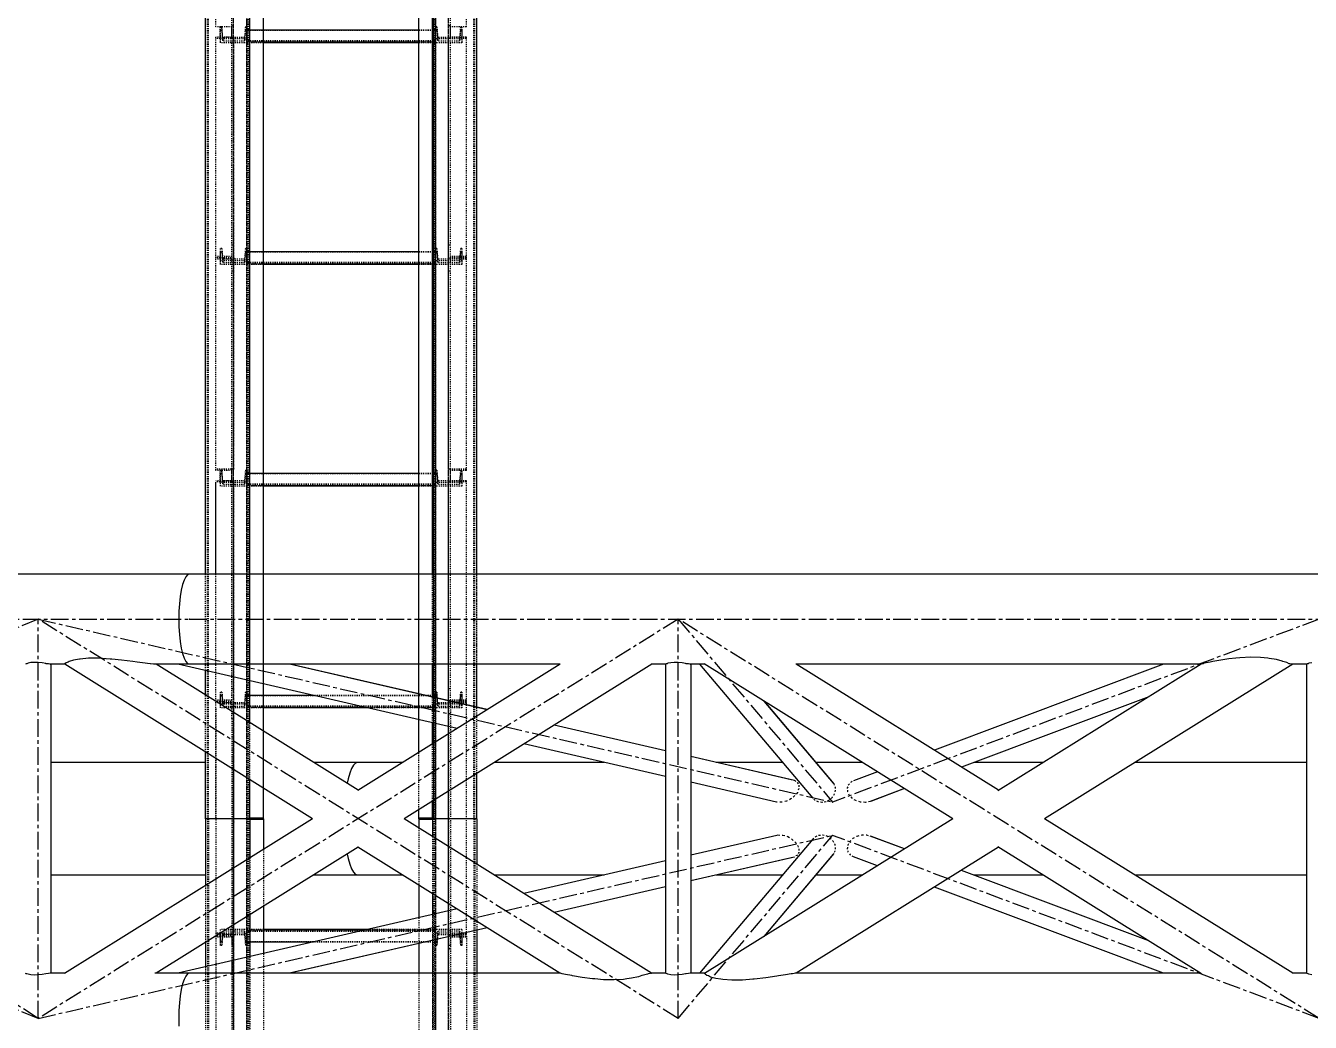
# Model space of a CAD drawing. Header units: millimetres. Extents: x 5143 to 30813, y 232 to 21408.
# Drawn here: x 8935 to 9514, y 10728 to 11178 of the extents above; entities that cross this region are included whole.
import ezdxf

# ---------------------------------------------------------------- set-up
doc = ezdxf.new("R2010")
doc.units = ezdxf.units.MM
doc.header["$LTSCALE"] = 0.25
for name, pattern in [('CENTER', [50.8, 31.75, -6.35, 6.35, -6.35]), ('XKITLINE00', [0]), ('XKITLINE02', [4, 2, -2]), ('XKITLINE03', [6, 3, -1, 1, -1])]:
    doc.linetypes.add(name, pattern=pattern)

msp = doc.modelspace()

# ---------------------------------------------------------------- linework, layer by layer
at = {"color": 3, "linetype": 'XKITLINE02'}
for p, q in [((9016.78, 10820.27), (9016.78, 12463.6)), ((9017.31, 10820.27), (9017.31, 12463.8)), ((9034.55, 10820.27), (9034.54, 12463.8)), ((9035.08, 10820.27), (9035.08, 12463.6)), ((9035.93, 10837.88), (9035.93, 12463.6)), ((9119.16, 10820.27), (9119.16, 12463.6)), ((9119.69, 10820.27), (9119.69, 12463.8)), ((9136.93, 10820.27), (9136.92, 12463.8)), ((9137.46, 10820.27), (9137.46, 12463.6)), ((9034.61, 10820.27), (9034.61, 12460.57)), ((9035.46, 10820.3), (9035.46, 12460.55)), ((9042.11, 10820.56), (9042.11, 12460.56)), ((9112.11, 10824.41), (9112.11, 12460.56)), ((9118.76, 10820.3), (9118.76, 12460.55)), ((9119.61, 10820.27), (9119.61, 12460.57)), ((9138.31, 10840.75), (9138.31, 12421.84)), ((9015.93, 10887.1), (9015.93, 12350.28)), ((9118.76, 12350.28), (9118.76, 10820.3)), ((9119.61, 12350.28), (9119.61, 10820.27)), ((9020.63, 11177.33), (9020.63, 11273.12)), ((9027.83, 11172.02), (9027.83, 11272.53)), ((9028.63, 11172.02), (9028.63, 11273.12)), ((9125.61, 11172.02), (9125.61, 11273.12)), ((9126.41, 11172.02), (9126.41, 11272.53)), ((9133.61, 11177.33), (9133.61, 11273.12)), ((9027.83, 11177.33), (9020.63, 11177.33)), ((9023.31, 11177.37), (9022.63, 11177.37)), ((9022.63, 11171.87), (9022.63, 11177.37)), ((9022.63, 11177.37), (9022.63, 11175.7)), ((9023.69, 11172.57), (9023.31, 11177.37)), ((9023.31, 11177.37), (9023.31, 11175.7)), ((9028.63, 11177.83), (9027.83, 11177.83)), ((9027.83, 11073.71), (9027.83, 11177.83)), ((9028.63, 11073.14), (9028.63, 11177.83)), ((9033.95, 11177.37), (9033.57, 11172.57)), ((9034.63, 11177.37), (9033.95, 11177.37)), ((9033.95, 11177.37), (9033.95, 11175.7)), ((9034.63, 11177.37), (9034.63, 11171.87)), ((9034.63, 11177.37), (9034.63, 11175.7)), ((9119.61, 11177.37), (9119.61, 11175.7)), ((9119.61, 11177.37), (9119.61, 11171.87)), ((9120.29, 11177.37), (9119.61, 11177.37)), ((9120.29, 11177.37), (9120.29, 11175.7)), ((9120.29, 11177.37), (9120.67, 11172.57)), ((9125.61, 11073.14), (9125.61, 11177.83)), ((9126.41, 11177.83), (9125.61, 11177.83)), ((9126.41, 11073.71), (9126.41, 11177.83)), ((9133.61, 11177.33), (9126.41, 11177.33)), ((9130.93, 11177.37), (9130.55, 11172.57)), ((9130.93, 11177.37), (9130.93, 11175.7)), ((9131.61, 11177.37), (9130.93, 11177.37)), ((9131.61, 11175.7), (9131.61, 11177.37)), ((9131.61, 11177.33), (9131.61, 11171.87)), ((9027.83, 11172.68), (9020.63, 11172.68)), ((9020.63, 11073.14), (9020.63, 11172.68)), ((9028.63, 11172.11), (9020.63, 11172.11)), ((9023.31, 11175.7), (9022.63, 11175.7)), ((9022.63, 11175.7), (9022.63, 11170.2)), ((9034.63, 11171.87), (9022.63, 11171.87)), ((9022.63, 11171.87), (9022.63, 11170.2)), ((9023.31, 11175.7), (9023.69, 11170.9)), ((9033.57, 11172.57), (9023.69, 11172.57)), ((9023.69, 11172.57), (9023.69, 11170.9)), ((9033.57, 11170.9), (9023.69, 11170.9)), ((9028.63, 11172.02), (9027.83, 11172.02)), ((9033.95, 11175.7), (9033.57, 11170.9)), ((9033.57, 11172.57), (9033.57, 11170.9)), ((9034.63, 11175.7), (9033.95, 11175.7)), ((9034.63, 11170.2), (9034.63, 11175.88)), ((9042.11, 11175.88), (9034.63, 11175.88)), ((9119.61, 11175.87), (9034.63, 11175.87)), ((9119.61, 11175.71), (9034.63, 11175.71)), ((9034.63, 11175.7), (9034.63, 11170.2)), ((9119.61, 11175.7), (9034.63, 11175.7)), ((9034.63, 11171.87), (9034.63, 11170.2)), ((9119.61, 11171.06), (9034.63, 11171.06)), ((9119.61, 11170.92), (9034.63, 11170.92)), ((9042.11, 11170.38), (9034.63, 11170.38)), ((9119.61, 11175.88), (9112.11, 11175.88)), ((9119.61, 11170.38), (9112.11, 11170.38)), ((9119.61, 11170.2), (9119.61, 11175.88)), ((9119.61, 11175.7), (9119.61, 11170.2)), ((9120.29, 11175.7), (9119.61, 11175.7)), ((9119.61, 11171.87), (9119.61, 11170.2)), ((9131.61, 11171.87), (9119.61, 11171.87)), ((9120.29, 11175.7), (9120.67, 11170.9)), ((9120.67, 11172.57), (9120.67, 11170.9)), ((9130.55, 11172.57), (9120.67, 11172.57)), ((9130.55, 11170.9), (9120.67, 11170.9)), ((9133.61, 11172.11), (9125.61, 11172.11)), ((9126.41, 11172.02), (9125.61, 11172.02)), ((9133.61, 11172.68), (9126.41, 11172.68)), ((9130.93, 11175.7), (9130.55, 11170.9)), ((9130.55, 11172.57), (9130.55, 11170.9)), ((9131.61, 11175.7), (9130.93, 11175.7)), ((9131.61, 11175.7), (9131.61, 11170.2)), ((9131.61, 11171.87), (9131.61, 11170.2)), ((9133.61, 11073.14), (9133.61, 11172.68)), ((9034.63, 11170.2), (9022.63, 11170.2)), ((9042.11, 11170.2), (9034.63, 11170.2)), ((9119.61, 11170.2), (9112.11, 11170.2)), ((9131.61, 11170.2), (9119.61, 11170.2)), ((9028.63, 11078.86), (9027.83, 11078.86)), ((9126.41, 11078.86), (9125.61, 11078.86)), ((9027.83, 11073.71), (9020.63, 11073.71)), ((9020.63, 10977.35), (9020.63, 11073.14)), ((9028.63, 11073.14), (9020.63, 11073.14)), ((9028.63, 11073.14), (9020.63, 11073.14)), ((9027.83, 11072.55), (9020.63, 11072.55)), ((9023.31, 11077.38), (9022.63, 11077.38)), ((9022.63, 11077.38), (9022.63, 11071.88)), ((9022.63, 11077.38), (9022.63, 11075.71)), ((9023.31, 11075.71), (9022.63, 11075.71)), ((9022.63, 11075.71), (9022.63, 11070.21)), ((9034.63, 11071.88), (9022.63, 11071.88)), ((9022.63, 11071.88), (9022.63, 11070.21)), ((9023.31, 11077.38), (9023.69, 11072.58)), ((9023.31, 11077.38), (9023.31, 11075.71)), ((9023.31, 11075.71), (9023.69, 11070.91)), ((9033.57, 11072.58), (9023.69, 11072.58)), ((9023.69, 11072.58), (9023.69, 11070.91)), ((9027.83, 10972.04), (9027.83, 11072.55)), ((9028.63, 10972.04), (9028.63, 11073.14)), ((9033.95, 11077.38), (9033.57, 11072.58)), ((9033.95, 11075.71), (9033.57, 11070.91)), ((9033.57, 11072.58), (9033.57, 11070.91)), ((9034.63, 11077.38), (9033.95, 11077.38)), ((9033.95, 11077.38), (9033.95, 11075.71)), ((9034.63, 11075.71), (9033.95, 11075.71)), ((9034.63, 11077.38), (9034.63, 11071.88)), ((9034.63, 11077.38), (9034.63, 11075.71)), ((9034.63, 11070.21), (9034.63, 11075.89)), ((9042.11, 11075.89), (9034.63, 11075.89)), ((9119.61, 11075.88), (9034.63, 11075.88)), ((9119.61, 11075.72), (9034.63, 11075.72)), ((9034.63, 11075.71), (9034.63, 11070.21)), ((9119.61, 11075.71), (9034.63, 11075.71)), ((9034.63, 11071.88), (9034.63, 11070.21)), ((9119.61, 11075.89), (9112.11, 11075.89)), ((9119.61, 11077.38), (9119.61, 11075.71)), ((9119.61, 11077.38), (9119.61, 11071.88)), ((9120.29, 11077.38), (9119.61, 11077.38)), ((9119.61, 11070.21), (9119.61, 11075.89)), ((9119.61, 11075.71), (9119.61, 11070.21)), ((9120.29, 11075.71), (9119.61, 11075.71)), ((9119.61, 11071.88), (9119.61, 11070.21)), ((9131.61, 11071.88), (9119.61, 11071.88)), ((9120.29, 11077.38), (9120.29, 11075.71)), ((9120.29, 11077.38), (9120.67, 11072.58)), ((9120.29, 11075.71), (9120.67, 11070.91)), ((9120.67, 11072.58), (9120.67, 11070.91)), ((9130.55, 11072.58), (9120.67, 11072.58)), ((9125.61, 10972.04), (9125.61, 11073.14)), ((9133.61, 11073.14), (9125.61, 11073.14)), ((9133.61, 11073.14), (9125.61, 11073.14)), ((9133.61, 11073.71), (9126.41, 11073.71)), ((9126.41, 10972.04), (9126.41, 11072.55)), ((9133.61, 11072.55), (9126.41, 11072.55)), ((9130.93, 11077.38), (9130.55, 11072.58)), ((9130.93, 11075.71), (9130.55, 11070.91)), ((9130.55, 11072.58), (9130.55, 11070.91)), ((9130.93, 11077.38), (9130.93, 11075.71)), ((9131.61, 11077.38), (9130.93, 11077.38)), ((9131.61, 11075.71), (9130.93, 11075.71)), ((9131.61, 11077.38), (9131.61, 11075.71)), ((9131.61, 11077.38), (9131.61, 11071.88)), ((9131.61, 11075.71), (9131.61, 11070.21)), ((9131.61, 11071.88), (9131.61, 11070.21)), ((9133.61, 10977.35), (9133.61, 11073.14)), ((9034.63, 11070.21), (9022.63, 11070.21)), ((9033.57, 11070.91), (9023.69, 11070.91)), ((9028.63, 11067.24), (9027.83, 11067.24)), ((9119.61, 11071.08), (9034.63, 11071.08)), ((9119.61, 11070.93), (9034.63, 11070.93)), ((9042.11, 11070.39), (9034.63, 11070.39)), ((9042.11, 11070.21), (9034.63, 11070.21)), ((9119.61, 11070.39), (9112.11, 11070.39)), ((9119.61, 11070.21), (9112.11, 11070.21)), ((9131.61, 11070.21), (9119.61, 11070.21)), ((9130.55, 11070.91), (9120.67, 11070.91)), ((9126.41, 11067.24), (9125.61, 11067.24)), ((9028.63, 10977.95), (9020.63, 10977.95)), ((9027.83, 10977.35), (9020.63, 10977.35)), ((9023.31, 10977.39), (9022.63, 10977.39)), ((9022.63, 10971.89), (9022.63, 10977.39)), ((9022.63, 10977.39), (9022.63, 10975.72)), ((9023.31, 10975.72), (9022.63, 10975.72)), ((9022.63, 10975.72), (9022.63, 10970.22)), ((9023.69, 10972.59), (9023.31, 10977.39)), ((9023.31, 10977.39), (9023.31, 10975.72)), ((9023.31, 10975.72), (9023.69, 10970.92)), ((9028.63, 10977.85), (9027.83, 10977.85)), ((9027.83, 10873.74), (9027.83, 10977.85)), ((9028.63, 10873.16), (9028.63, 10977.85)), ((9033.95, 10977.39), (9033.57, 10972.59)), ((9033.95, 10975.72), (9033.57, 10970.92)), ((9034.63, 10977.39), (9033.95, 10977.39)), ((9033.95, 10977.39), (9033.95, 10975.72)), ((9034.63, 10975.72), (9033.95, 10975.72)), ((9034.63, 10977.39), (9034.63, 10971.89)), ((9034.63, 10977.39), (9034.63, 10975.72)), ((9034.63, 10970.22), (9034.63, 10975.9)), ((9042.11, 10975.9), (9034.63, 10975.9)), ((9119.61, 10975.89), (9034.63, 10975.89)), ((9119.61, 10975.73), (9034.63, 10975.73)), ((9034.63, 10975.72), (9034.63, 10970.22)), ((9119.61, 10975.72), (9034.63, 10975.72)), ((9119.61, 10975.9), (9112.11, 10975.9)), ((9119.61, 10977.39), (9119.61, 10975.72)), ((9119.61, 10977.39), (9119.61, 10971.89)), ((9120.29, 10977.39), (9119.61, 10977.39)), ((9119.61, 10970.22), (9119.61, 10975.9)), ((9119.61, 10975.72), (9119.61, 10970.22)), ((9120.29, 10975.72), (9119.61, 10975.72)), ((9120.29, 10977.39), (9120.29, 10975.72)), ((9120.29, 10977.39), (9120.67, 10972.59)), ((9120.29, 10975.72), (9120.67, 10970.92)), ((9133.61, 10977.95), (9125.61, 10977.95)), ((9125.61, 10873.16), (9125.61, 10977.85)), ((9126.41, 10977.85), (9125.61, 10977.85)), ((9126.41, 10873.74), (9126.41, 10977.85)), ((9133.61, 10977.35), (9126.41, 10977.35)), ((9130.93, 10977.39), (9130.55, 10972.59)), ((9130.93, 10975.72), (9130.55, 10970.92)), ((9130.93, 10977.39), (9130.93, 10975.72)), ((9131.61, 10977.39), (9130.93, 10977.39)), ((9131.61, 10975.72), (9130.93, 10975.72)), ((9131.61, 10975.72), (9131.61, 10977.39)), ((9131.61, 10977.35), (9131.61, 10971.89)), ((9131.61, 10975.72), (9131.61, 10970.22)), ((9027.83, 10972.7), (9020.63, 10972.7)), ((9020.63, 10930.57), (9020.63, 10972.7)), ((9028.63, 10972.13), (9020.63, 10972.13)), ((9020.63, 10873.16), (9020.63, 10972.13)), ((9034.63, 10971.89), (9022.63, 10971.89)), ((9022.63, 10971.89), (9022.63, 10970.22)), ((9034.63, 10970.22), (9022.63, 10970.22)), ((9033.57, 10972.59), (9023.69, 10972.59)), ((9023.69, 10972.59), (9023.69, 10970.92)), ((9033.57, 10970.92), (9023.69, 10970.92)), ((9028.63, 10972.04), (9027.83, 10972.04)), ((9033.57, 10972.59), (9033.57, 10970.92)), ((9034.63, 10971.89), (9034.63, 10970.22)), ((9119.61, 10971.09), (9034.63, 10971.09)), ((9119.61, 10970.94), (9034.63, 10970.94)), ((9042.11, 10970.4), (9034.63, 10970.4)), ((9042.11, 10970.22), (9034.63, 10970.22)), ((9119.61, 10970.4), (9112.11, 10970.4)), ((9119.61, 10970.22), (9112.11, 10970.22)), ((9119.61, 10971.89), (9119.61, 10970.22)), ((9131.61, 10971.89), (9119.61, 10971.89)), ((9131.61, 10970.22), (9119.61, 10970.22)), ((9120.67, 10972.59), (9120.67, 10970.92)), ((9130.55, 10972.59), (9120.67, 10972.59)), ((9130.55, 10970.92), (9120.67, 10970.92)), ((9133.61, 10972.13), (9125.61, 10972.13)), ((9126.41, 10972.04), (9125.61, 10972.04)), ((9133.61, 10972.7), (9126.41, 10972.7)), ((9130.55, 10972.59), (9130.55, 10970.92)), ((9131.61, 10971.89), (9131.61, 10970.22)), ((9133.61, 10873.16), (9133.61, 10972.7)), ((9015.93, 10887.1), (9015.93, 10930.57)), ((9028.63, 10873.16), (9028.63, 10930.57)), ((9035.93, 10882.49), (9035.93, 10930.57)), ((9042.11, 10881.07), (9042.11, 10930.57)), ((9112.11, 10889.97), (9112.11, 10930.57)), ((9118.31, 10889.97), (9118.31, 10930.57)), ((9138.31, 10889.97), (9138.31, 10930.57)), ((9015.93, 10850.36), (9015.93, 10876.13)), ((9023.31, 10877.4), (9022.63, 10877.4)), ((9022.63, 10877.4), (9022.63, 10871.9)), ((9022.63, 10877.4), (9022.63, 10875.73)), ((9023.31, 10875.73), (9022.63, 10875.73)), ((9022.63, 10875.73), (9022.63, 10870.24)), ((9023.31, 10877.4), (9023.69, 10872.6)), ((9023.31, 10877.4), (9023.31, 10875.73)), ((9023.31, 10875.73), (9023.69, 10870.94)), ((9028.63, 10878.89), (9027.83, 10878.89)), ((9033.95, 10877.4), (9033.57, 10872.6)), ((9033.95, 10875.73), (9033.57, 10870.94)), ((9034.63, 10877.4), (9033.95, 10877.4)), ((9033.95, 10877.4), (9033.95, 10875.73)), ((9034.63, 10875.73), (9033.95, 10875.73)), ((9034.63, 10877.4), (9034.63, 10871.9)), ((9034.63, 10877.4), (9034.63, 10875.73)), ((9034.63, 10870.24), (9034.63, 10875.91)), ((9042.11, 10875.91), (9034.63, 10875.91)), ((9119.61, 10875.9), (9034.63, 10875.9)), ((9119.61, 10875.74), (9034.63, 10875.74)), ((9034.63, 10875.73), (9034.63, 10870.24)), ((9119.61, 10875.73), (9034.63, 10875.73)), ((9119.61, 10875.91), (9064.49, 10875.91)), ((9112.11, 10864.95), (9112.11, 10876.58)), ((9118.31, 10863.52), (9118.31, 10875.15)), ((9119.61, 10877.4), (9119.61, 10875.73)), ((9119.61, 10871.9), (9119.61, 10877.4)), ((9120.29, 10877.4), (9119.61, 10877.4)), ((9119.61, 10870.24), (9119.61, 10875.91)), ((9119.61, 10875.73), (9119.61, 10870.24)), ((9120.29, 10875.73), (9119.61, 10875.73)), ((9120.29, 10877.4), (9120.29, 10875.73)), ((9120.67, 10872.6), (9120.29, 10877.4)), ((9120.29, 10875.73), (9120.67, 10870.94)), ((9126.41, 10878.89), (9125.61, 10878.89)), ((9130.93, 10877.4), (9130.55, 10872.6)), ((9130.93, 10875.73), (9130.55, 10870.94)), ((9130.93, 10877.4), (9130.93, 10875.73)), ((9131.61, 10877.4), (9130.93, 10877.4)), ((9131.61, 10875.73), (9130.93, 10875.73)), ((9131.61, 10877.4), (9131.61, 10875.73)), ((9131.61, 10877.4), (9131.61, 10872.09)), ((9131.61, 10875.73), (9131.61, 10870.24)), ((9027.83, 10873.74), (9020.63, 10873.74)), ((9028.63, 10873.16), (9020.63, 10873.16)), ((9020.63, 10820.27), (9020.63, 10873.16)), ((9028.63, 10873.16), (9020.63, 10873.16)), ((9027.83, 10872.6), (9020.63, 10872.6)), ((9020.63, 10869.95), (9020.63, 10768.14)), ((9034.63, 10871.9), (9022.63, 10871.9)), ((9022.63, 10871.9), (9022.63, 10870.24)), ((9034.63, 10870.24), (9022.63, 10870.24)), ((9033.57, 10872.6), (9023.69, 10872.6)), ((9023.69, 10872.6), (9023.69, 10870.94)), ((9033.57, 10870.94), (9023.69, 10870.94)), ((9027.83, 10865.46), (9027.83, 10872.6)), ((9028.63, 10873.16), (9028.63, 10763.09)), ((9033.57, 10872.6), (9033.57, 10870.94)), ((9034.63, 10871.9), (9034.63, 10870.24)), ((9119.61, 10871.1), (9034.63, 10871.1)), ((9119.61, 10870.95), (9034.63, 10870.95)), ((9042.11, 10870.41), (9034.63, 10870.41)), ((9042.11, 10870.24), (9034.63, 10870.24)), ((9119.61, 10870.41), (9088.38, 10870.41)), ((9119.61, 10870.24), (9089.15, 10870.24)), ((9119.61, 10871.9), (9119.61, 10870.24)), ((9131.61, 10871.9), (9119.61, 10871.9)), ((9131.61, 10870.24), (9119.61, 10870.24)), ((9120.67, 10872.6), (9120.67, 10870.94)), ((9130.55, 10872.6), (9120.67, 10872.6)), ((9130.55, 10870.94), (9120.67, 10870.94)), ((9133.61, 10873.16), (9125.61, 10873.16)), ((9125.61, 10873.16), (9125.61, 10763.09)), ((9133.61, 10873.16), (9125.61, 10873.16)), ((9133.61, 10873.74), (9126.41, 10873.74)), ((9126.41, 10872.6), (9126.41, 10763.09)), ((9133.61, 10872.6), (9126.41, 10872.6)), ((9130.55, 10872.6), (9130.55, 10870.94)), ((9131.61, 10870.24), (9131.61, 10872.09)), ((9133.61, 10768.15), (9133.61, 10873.16)), ((9138.31, 10840.75), (9138.31, 10870.54)), ((9028.63, 10867.55), (9027.83, 10867.55)), ((9027.83, 10865.46), (9027.83, 10763.09)), ((9035.93, 10837.88), (9035.93, 10863.66)), ((9126.41, 10867.55), (9125.61, 10867.55)), ((9042.11, 10834.03), (9042.11, 10859.8)), ((9118.31, 10828.28), (9118.31, 10854.05)), ((9112.11, 10824.41), (9112.11, 10850.18)), ((9028.63, 10842.44), (9028.63, 10768.7)), ((9015.93, 10820.27), (9015.93, 9210.38)), ((9016.78, 10820.27), (9016.78, 9176.95)), ((9017.31, 10820.27), (9017.31, 9176.75)), ((9034.55, 10820.27), (9034.54, 9176.75)), ((9035.93, 10820.57), (9034.61, 10820.57)), ((9035.93, 10820.27), (9034.61, 10820.27)), ((9034.61, 10820.27), (9034.61, 9179.98)), ((9035.93, 10820.27), (9034.61, 10820.27)), ((9035.93, 10819.98), (9034.61, 10819.98)), ((9035.08, 10820.27), (9035.08, 9176.95)), ((9035.93, 10820.55), (9035.46, 10820.55)), ((9035.93, 10820.29), (9035.46, 10820.3)), ((9035.46, 10820.25), (9035.46, 9180)), ((9035.93, 10820.25), (9035.46, 10820.25)), ((9035.93, 10820), (9035.46, 10820)), ((9042.11, 10820.57), (9042.11, 10820.56)), ((9042.11, 10820.56), (9042.11, 10820.57)), ((9042.11, 10820.29), (9042.11, 10820.27)), ((9042.11, 10820.27), (9042.11, 10820.29)), ((9042.11, 10820.27), (9042.11, 10820.26)), ((9042.11, 10820.27), (9042.11, 10820.26)), ((9042.11, 10819.99), (9042.11, 10819.98)), ((9042.11, 10819.99), (9042.11, 10819.98)), ((9042.11, 10819.99), (9042.11, 10819.98)), ((9112.11, 10820.56), (9112.11, 10820.57)), ((9112.11, 10820.56), (9112.11, 10820.57)), ((9112.11, 10820.56), (9112.11, 10820.57)), ((9112.11, 10820.27), (9112.11, 10820.29)), ((9112.11, 10820.27), (9112.11, 10820.29)), ((9112.11, 10820.27), (9112.11, 10820.26)), ((9112.11, 10820.27), (9112.11, 10820.26)), ((9112.11, 10819.99), (9112.11, 10819.98)), ((9112.11, 10819.99), (9112.11, 10819.98)), ((9112.11, 10819.99), (9112.11, 10819.98)), ((9119.61, 10820.57), (9118.31, 10820.57)), ((9118.76, 10820.55), (9118.31, 10820.55)), ((9118.76, 10820.3), (9118.31, 10820.29)), ((9119.61, 10820.27), (9118.31, 10820.27)), ((9118.31, 10820.27), (9118.31, 9223.34)), ((9119.61, 10820.27), (9118.31, 10820.27)), ((9118.76, 10820.25), (9118.31, 10820.25)), ((9118.76, 10820), (9118.31, 10820)), ((9119.61, 10819.98), (9118.31, 10819.98)), ((9118.76, 10820.25), (9118.76, 10777.26)), ((9119.16, 10820.27), (9119.16, 9176.95)), ((9119.61, 10820.27), (9119.61, 10750.27)), ((9119.69, 10820.27), (9119.69, 9176.75)), ((9136.93, 10820.27), (9136.92, 9176.75)), ((9137.46, 10820.27), (9137.46, 9176.95)), ((9112.11, 10816.14), (9112.11, 10790.37)), ((9118.31, 10812.27), (9118.31, 10786.5)), ((9042.11, 10806.52), (9042.11, 10780.75)), ((9035.93, 10802.67), (9035.93, 10776.89)), ((9138.31, 10799.8), (9138.31, 10770.01)), ((9015.93, 10790.19), (9015.93, 10764.42)), ((9118.31, 10777.03), (9118.31, 10765.4)), ((9118.76, 10778.74), (9118.76, 9180)), ((9112.11, 10775.6), (9112.11, 10763.97)), ((9028.63, 10768.7), (9020.63, 10768.7)), ((9027.83, 10768.14), (9020.63, 10768.14)), ((9020.63, 10767.39), (9020.63, 10750.57)), ((9028.63, 10767.39), (9020.63, 10767.39)), ((9027.83, 10766.81), (9020.63, 10766.81)), ((9022.63, 10770.31), (9022.63, 10764.81)), ((9034.63, 10770.31), (9022.63, 10770.31)), ((9022.63, 10770.31), (9022.63, 10768.65)), ((9022.63, 10768.65), (9022.63, 10763.15)), ((9034.63, 10768.65), (9022.63, 10768.65)), ((9023.31, 10764.81), (9022.63, 10764.81)), ((9022.63, 10764.81), (9022.63, 10763.15)), ((9023.69, 10769.61), (9023.31, 10764.81)), ((9023.69, 10767.95), (9023.31, 10763.15)), ((9023.31, 10764.81), (9023.31, 10763.15)), ((9033.57, 10769.61), (9023.69, 10769.61)), ((9023.69, 10769.61), (9023.69, 10767.95)), ((9033.57, 10767.95), (9023.69, 10767.95)), ((9027.83, 10766.81), (9027.83, 10750.27)), ((9028.63, 10767.39), (9028.63, 10756.37)), ((9028.63, 10767.39), (9028.63, 10662.7)), ((9033.57, 10769.61), (9033.95, 10764.81)), ((9033.57, 10769.61), (9033.57, 10767.95)), ((9033.57, 10767.95), (9033.95, 10763.15)), ((9034.63, 10764.81), (9033.95, 10764.81)), ((9033.95, 10764.81), (9033.95, 10763.15)), ((9034.63, 10770.31), (9034.63, 10764.81)), ((9034.63, 10770.31), (9034.63, 10768.65)), ((9034.63, 10770.31), (9034.63, 10764.64)), ((9042.11, 10770.31), (9034.63, 10770.31)), ((9042.11, 10770.14), (9034.63, 10770.14)), ((9119.61, 10769.6), (9034.63, 10769.6)), ((9119.61, 10769.45), (9034.63, 10769.45)), ((9034.63, 10768.65), (9034.63, 10763.15)), ((9034.63, 10764.81), (9034.63, 10763.15)), ((9119.61, 10764.81), (9034.63, 10764.81)), ((9119.61, 10764.8), (9034.63, 10764.8)), ((9119.61, 10770.14), (9088.38, 10770.14)), ((9119.61, 10770.31), (9089.15, 10770.31)), ((9119.61, 10770.31), (9119.61, 10768.65)), ((9119.61, 10770.31), (9119.61, 10764.81)), ((9131.61, 10770.31), (9119.61, 10770.31)), ((9119.61, 10770.31), (9119.61, 10764.64)), ((9119.61, 10768.65), (9119.61, 10763.15)), ((9131.61, 10768.65), (9119.61, 10768.65)), ((9119.61, 10764.81), (9119.61, 10763.15)), ((9120.29, 10764.81), (9119.61, 10764.81)), ((9120.67, 10769.61), (9120.29, 10764.81)), ((9120.67, 10767.95), (9120.29, 10763.15)), ((9120.29, 10764.81), (9120.29, 10763.15)), ((9120.67, 10769.61), (9120.67, 10767.95)), ((9130.55, 10769.61), (9120.67, 10769.61)), ((9130.55, 10767.95), (9120.67, 10767.95)), ((9133.61, 10768.71), (9125.61, 10768.71)), ((9125.61, 10767.39), (9125.61, 10662.7)), ((9133.61, 10767.39), (9125.61, 10767.39)), ((9133.61, 10768.15), (9126.41, 10768.15)), ((9126.41, 10766.81), (9126.41, 10662.7)), ((9133.61, 10766.81), (9126.41, 10766.81)), ((9130.55, 10769.61), (9130.55, 10767.95)), ((9130.55, 10769.61), (9130.93, 10764.81)), ((9130.55, 10767.95), (9130.93, 10763.15)), ((9130.93, 10764.81), (9130.93, 10763.15)), ((9131.61, 10764.81), (9130.93, 10764.81)), ((9131.61, 10770.31), (9131.61, 10768.65)), ((9131.61, 10770.31), (9131.61, 10764.81)), ((9131.61, 10768.65), (9131.61, 10763.15)), ((9131.61, 10764.81), (9131.61, 10763.15)), ((9133.61, 10767.39), (9133.61, 10667.84)), ((9023.31, 10763.15), (9022.63, 10763.15)), ((9028.63, 10763.09), (9027.83, 10763.09)), ((9028.63, 10761.66), (9027.83, 10761.66)), ((9034.63, 10763.15), (9033.95, 10763.15)), ((9119.61, 10764.65), (9034.63, 10764.65)), ((9042.11, 10764.64), (9034.63, 10764.64)), ((9042.11, 10759.48), (9042.11, 9180.26)), ((9042.11, 10759.48), (9042.11, 10709.97)), ((9119.61, 10764.64), (9064.49, 10764.64)), ((9120.29, 10763.15), (9119.61, 10763.15)), ((9126.41, 10763.09), (9125.61, 10763.09)), ((9126.41, 10761.66), (9125.61, 10761.66)), ((9131.61, 10763.15), (9130.93, 10763.15)), ((9015.93, 10753.45), (9015.93, 10750.27)), ((9020.63, 10754.53), (9020.63, 10667.85)), ((9027.83, 10756.18), (9027.83, 10662.7)), ((9035.93, 10758.06), (9035.93, 10709.97)), ((9015.93, 10750.27), (9015.93, 10709.97)), ((9112.11, 10750.57), (9112.11, 9180.26)), ((9112.11, 10750.57), (9112.11, 10709.97)), ((9118.31, 10750.57), (9118.31, 10709.97)), ((9119.61, 10750.57), (9119.61, 9179.98)), ((9138.31, 10750.57), (9138.31, 10709.97))]:
    msp.add_line(p, q, dxfattribs=at)
at = {"color": 1, "linetype": 'XKITLINE03'}
for p, q in [((9028.63, 10818.82), (9028.63, 12467.2)), ((9125.61, 10818.82), (9125.61, 12467.2)), ((9034.61, 10820.27), (9034.61, 12460.27)), ((9119.61, 12460.27), (9119.61, 10820.27)), ((9028.63, 11172.11), (9028.63, 11073.14)), ((9034.63, 11171.87), (9034.63, 11170.2)), ((9119.61, 11170.38), (9034.63, 11170.38)), ((9119.61, 11170.2), (9119.61, 11171.87)), ((9125.61, 11073.14), (9125.61, 11172.11)), ((9028.63, 11073.14), (9028.63, 10977.95)), ((9034.63, 11071.88), (9034.63, 11070.21)), ((9119.61, 11070.21), (9119.61, 11071.88)), ((9125.61, 10977.95), (9125.61, 11073.14)), ((9119.61, 11070.39), (9034.63, 11070.39)), ((9028.63, 10972.13), (9028.63, 10873.16)), ((9034.63, 10971.89), (9034.63, 10970.22)), ((9119.61, 10970.4), (9034.63, 10970.4)), ((9119.61, 10970.22), (9119.61, 10971.89)), ((9125.61, 10873.16), (9125.61, 10972.13)), ((9028.63, 10873.16), (9028.63, 10768.7)), ((9034.63, 10871.9), (9034.63, 10870.24)), ((9119.61, 10870.41), (9034.63, 10870.41)), ((9119.61, 10870.24), (9119.61, 10871.9)), ((9125.61, 10768.71), (9125.61, 10873.16)), ((9028.63, 9173.35), (9028.63, 10821.73)), ((9034.61, 9180.27), (9034.61, 10820.27)), ((9119.61, 10820.27), (9119.61, 9180.27)), ((9125.61, 9173.35), (9125.61, 10821.73)), ((9028.63, 10767.39), (9028.63, 10668.42)), ((9034.63, 10770.31), (9034.63, 10768.65)), ((9034.63, 10770.14), (9119.61, 10770.14)), ((9119.61, 10768.65), (9119.61, 10770.31)), ((9125.61, 10668.42), (9125.61, 10767.39))]:
    msp.add_line(p, q, dxfattribs=at)
at = {"color": 7, "linetype": 'XKITLINE00'}
for p, q in [((9015.93, 10930.57), (9015.93, 12349.97)), ((9035.93, 10930.57), (9035.93, 12349.97)), ((9042.11, 10930.57), (9042.11, 12349.97)), ((9112.11, 10930.57), (9112.11, 12349.97)), ((9118.31, 10930.57), (9118.31, 12349.97)), ((9138.31, 10930.57), (9138.31, 12349.97)), ((9112.11, 11175.88), (9042.11, 11175.88)), ((9112.11, 11170.38), (9042.11, 11170.38)), ((9112.11, 11170.2), (9042.11, 11170.2)), ((9112.11, 11075.89), (9042.11, 11075.89)), ((9112.11, 11070.39), (9042.11, 11070.39)), ((9112.11, 11070.21), (9042.11, 11070.21)), ((9112.11, 10975.9), (9042.11, 10975.9)), ((9112.11, 10970.4), (9042.11, 10970.4)), ((9112.11, 10970.22), (9042.11, 10970.22)), ((9015.93, 10876.13), (9015.93, 10887.1)), ((9112.11, 10876.58), (9112.11, 10889.97)), ((9118.31, 10875.15), (9118.31, 10889.97)), ((9138.31, 10870.54), (9138.31, 10889.97)), ((9035.93, 10863.66), (9035.93, 10882.49)), ((9042.11, 10859.8), (9042.11, 10881.07)), ((9064.49, 10875.91), (9042.11, 10875.91)), ((9088.38, 10870.41), (9042.11, 10870.41)), ((9089.15, 10870.24), (9042.11, 10870.24)), ((9112.11, 10850.18), (9112.11, 10864.95)), ((9118.31, 10854.05), (9118.31, 10863.52)), ((9015.93, 10820.27), (9015.93, 10850.36)), ((9138.31, 10820.27), (9138.31, 10840.75)), ((9035.93, 10820.27), (9035.93, 10837.88)), ((9042.11, 10820.57), (9042.11, 10834.03)), ((9112.11, 10820.57), (9112.11, 10824.41)), ((9118.31, 10820.27), (9118.31, 10828.28)), ((9035.93, 10820.27), (9015.93, 10820.27)), ((9015.93, 10820.27), (9015.93, 10790.19)), ((9035.93, 10820.27), (9015.93, 10820.27)), ((9042.11, 10820.57), (9035.93, 10820.57)), ((9042.11, 10820.56), (9035.93, 10820.55)), ((9042.11, 10820.29), (9035.93, 10820.29)), ((9042.11, 10820.27), (9035.93, 10820.27)), ((9035.93, 10820.27), (9035.93, 10802.67)), ((9042.11, 10820.27), (9035.93, 10820.27)), ((9042.11, 10820.26), (9035.93, 10820.25)), ((9042.11, 10819.99), (9035.93, 10820)), ((9042.11, 10819.98), (9035.93, 10819.98)), ((9042.11, 10820.29), (9042.11, 10820.56)), ((9042.11, 10820.26), (9042.11, 10819.99)), ((9042.11, 10819.98), (9042.11, 10806.52)), ((9118.31, 10820.57), (9112.11, 10820.57)), ((9118.31, 10820.55), (9112.11, 10820.56)), ((9112.11, 10820.29), (9112.11, 10820.56)), ((9118.31, 10820.29), (9112.11, 10820.29)), ((9118.31, 10820.27), (9112.11, 10820.27)), ((9118.31, 10820.27), (9112.11, 10820.27)), ((9118.31, 10820.25), (9112.11, 10820.26)), ((9112.11, 10820.26), (9112.11, 10819.99)), ((9118.31, 10820), (9112.11, 10819.99)), ((9118.31, 10819.98), (9112.11, 10819.98)), ((9112.11, 10819.98), (9112.11, 10816.14)), ((9138.31, 10820.27), (9118.31, 10820.27)), ((9118.31, 10820.27), (9118.31, 10812.27)), ((9138.31, 10820.27), (9118.31, 10820.27)), ((9138.31, 10820.27), (9138.31, 10799.8)), ((9112.11, 10790.37), (9112.11, 10775.6)), ((9118.31, 10786.5), (9118.31, 10777.03)), ((9035.93, 10776.89), (9035.93, 10758.06)), ((9042.11, 10780.75), (9042.11, 10759.48)), ((9089.15, 10770.31), (9042.11, 10770.31)), ((9088.38, 10770.14), (9042.11, 10770.14)), ((9118.31, 10765.4), (9118.31, 10750.57)), ((9138.31, 10770.01), (9138.31, 10750.57)), ((9015.93, 10764.42), (9015.93, 10753.45)), ((9064.49, 10764.64), (9042.11, 10764.64)), ((9112.11, 10763.97), (9112.11, 10750.57))]:
    msp.add_line(p, q, dxfattribs=at)
at = {"color": 8, "linetype": 'XKITLINE00'}
for p, q in [((9008.64, 10930.57), (7574.65, 10930.57)), ((9006.26, 10927.85), (9005.58, 10925.83)), ((9006.26, 10927.85), (9005.58, 10925.83)), ((9007.01, 10929.35), (9006.26, 10927.85)), ((9007.01, 10929.35), (9006.26, 10927.85)), ((9007.81, 10930.27), (9007.01, 10929.35)), ((9007.81, 10930.27), (9007.01, 10929.35)), ((9008.64, 10930.57), (9007.81, 10930.27)), ((9008.64, 10930.57), (9007.81, 10930.27)), ((10084.2, 10930.57), (9008.64, 10930.57)), ((9005, 10923.32), (9004.52, 10920.42)), ((9005.58, 10925.83), (9005, 10923.32)), ((9004.17, 10917.22), (9003.95, 10913.8)), ((9004.52, 10920.42), (9004.17, 10917.22)), ((9003.95, 10913.8), (9003.88, 10910.27)), ((9003.88, 10910.27), (9003.95, 10906.75)), ((9003.95, 10906.75), (9004.17, 10903.33)), ((9004.17, 10903.33), (9004.52, 10900.12)), ((9004.52, 10900.12), (9005, 10897.23)), ((8959.16, 10892.17), (8956.44, 10891.77)), ((8959.46, 10892.25), (8959.16, 10892.17)), ((8963.16, 10892.61), (8959.46, 10892.25)), ((8967.72, 10892.62), (8963.16, 10892.61)), ((8972.9, 10892.27), (8967.72, 10892.62)), ((8973.69, 10892.17), (8972.9, 10892.27)), ((8978.12, 10891.79), (8973.69, 10892.17)), ((9005, 10897.23), (9005.58, 10894.72)), ((9005.58, 10894.72), (9006.26, 10892.69)), ((9005.58, 10894.72), (9006.26, 10892.69)), ((9006.26, 10892.69), (9007.01, 10891.2)), ((9006.26, 10892.69), (9007.01, 10891.2)), ((9477.5, 10892.32), (9472.96, 10891.66)), ((9480.63, 10892.61), (9477.5, 10892.32)), ((9482.4, 10892.83), (9480.63, 10892.61)), ((9487.33, 10893.12), (9482.4, 10892.83)), ((9491.8, 10893.02), (9487.33, 10893.12)), ((9495.13, 10892.61), (9491.8, 10893.02)), ((9495.64, 10892.57), (9495.13, 10892.61)), ((9499.02, 10892.01), (9495.64, 10892.57)), ((8935.11, 10890.14), (8934.83, 10889.99)), ((8935.44, 10890.18), (8935.11, 10890.14)), ((8935.92, 10890.4), (8935.44, 10890.18)), ((8937.18, 10890.65), (8935.92, 10890.4)), ((8938.77, 10890.76), (8937.18, 10890.65)), ((8940.53, 10890.72), (8938.77, 10890.76)), ((8942.29, 10890.54), (8940.53, 10890.72)), ((8943.88, 10890.23), (8942.29, 10890.54)), ((8944.01, 10890.18), (8943.88, 10890.23)), ((8945.14, 10890.07), (8944.01, 10890.18)), ((8945.95, 10889.91), (8945.14, 10890.07)), ((8946.02, 10889.87), (8945.95, 10889.91)), ((8952.49, 10889.97), (8946.02, 10889.97)), ((8946.2, 10889.97), (8946.02, 10889.87)), ((8946.23, 10889.97), (8946.23, 10750.57)), ((8946.23, 10889.97), (8946.23, 10750.57)), ((8952.57, 10890.05), (8952.46, 10889.95)), ((9064.16, 10820.27), (8952.46, 10889.95)), ((8953.06, 10890.55), (8952.56, 10890.05)), ((8954.02, 10890.81), (8953.06, 10890.55)), ((8954.39, 10891.12), (8954.02, 10890.81)), ((8956.44, 10891.77), (8954.39, 10891.12)), ((8983.2, 10891.15), (8978.12, 10891.79)), ((8985.17, 10890.81), (8983.2, 10891.15)), ((8987.59, 10890.56), (8985.17, 10890.81)), ((8991.05, 10890.07), (8987.59, 10890.56)), ((8991.17, 10890.05), (8991.05, 10890.07)), ((8993.01, 10889.95), (8991.17, 10890.05)), ((9008.64, 10889.97), (8992.53, 10889.97)), ((8993.49, 10889.9), (8993.01, 10889.95)), ((8993.55, 10889.97), (8993.49, 10889.9)), ((9084.82, 10833.16), (8993.74, 10889.97)), ((9129.4, 10860.97), (9003.43, 10889.97)), ((9007.01, 10891.2), (9007.81, 10890.28)), ((9007.01, 10891.2), (9007.81, 10890.28)), ((9008.64, 10889.97), (9007.81, 10890.28)), ((9008.64, 10889.97), (9007.81, 10890.28)), ((9175.89, 10889.97), (9008.64, 10889.97)), ((9143.01, 10869.45), (9053.9, 10889.97)), ((9143.02, 10869.46), (9053.93, 10889.97)), ((9175.93, 10889.99), (9084.63, 10833.04)), ((9217.22, 10889.97), (9105.48, 10820.27)), ((9223.41, 10889.97), (9217, 10889.97)), ((9223.69, 10890.12), (9223.41, 10889.97)), ((9223.41, 10890.07), (9223.41, 10750.48)), ((9223.41, 10889.97), (9223.41, 10750.58)), ((9224.12, 10890.18), (9223.69, 10890.12)), ((9224.5, 10890.36), (9224.12, 10890.18)), ((9225.76, 10890.63), (9224.5, 10890.36)), ((9227.35, 10890.75), (9225.76, 10890.63)), ((9229.11, 10890.73), (9227.35, 10890.75)), ((9230.87, 10890.56), (9229.11, 10890.73)), ((9232.46, 10890.27), (9230.87, 10890.56)), ((9232.72, 10890.18), (9232.46, 10890.27)), ((9233.72, 10890.08), (9232.72, 10890.18)), ((9234.53, 10889.93), (9233.72, 10890.08)), ((9234.63, 10889.87), (9234.53, 10889.93)), ((9241.04, 10889.97), (9234.63, 10889.97)), ((9234.81, 10889.97), (9234.63, 10889.87)), ((9234.81, 10889.97), (9234.81, 10750.57)), ((9234.81, 10889.97), (9234.81, 10750.58)), ((9238.79, 10889.97), (9289.86, 10829.51)), ((9352.98, 10820.27), (9240.78, 10890.14)), ((9464.92, 10889.97), (9282.22, 10889.97)), ((9373.66, 10833.15), (9282.39, 10889.97)), ((9448.02, 10889.97), (9344.75, 10851.15)), ((9465.02, 10890.04), (9373.22, 10832.88)), ((9506.27, 10889.97), (9394.33, 10820.27)), ((9465.85, 10890.18), (9465.02, 10890.04)), ((9466.35, 10890.36), (9465.85, 10890.18)), ((9469.08, 10890.93), (9466.35, 10890.36)), ((9470.3, 10891.1), (9469.08, 10890.93)), ((9472.96, 10891.66), (9470.3, 10891.1)), ((9501.56, 10891.25), (9499.02, 10892.01)), ((9501.81, 10891.1), (9501.56, 10891.25)), ((9503.67, 10890.65), (9501.81, 10891.1)), ((9504.63, 10890.18), (9503.67, 10890.65)), ((9505.06, 10890.14), (9504.63, 10890.18)), ((9505.97, 10889.93), (9505.06, 10890.14)), ((9512.5, 10889.97), (9505.77, 10889.97)), ((9506.21, 10889.97), (9505.94, 10889.87)), ((9505.97, 10889.93), (9505.94, 10889.87)), ((9512.78, 10890.12), (9512.5, 10889.97)), ((9512.5, 10890.07), (9512.5, 10750.48)), ((9512.5, 10889.97), (9512.5, 10750.58)), ((9513.21, 10890.18), (9512.78, 10890.12)), ((9513.59, 10890.36), (9513.21, 10890.18)), ((9514.85, 10890.63), (9513.59, 10890.36)), ((9441.37, 10875.31), (9356.93, 10843.56)), ((9441.32, 10875.28), (9356.94, 10843.55)), ((9267.7, 10873.37), (9299.32, 10835.94)), ((9267.78, 10873.33), (9299.1, 10836.24)), ((9223.41, 10850.94), (9173.18, 10862.51)), ((9223.41, 10850.95), (9173.19, 10862.51)), ((9223.41, 10839.32), (9159.58, 10854.02)), ((9280.1, 10837.89), (9234.81, 10848.32)), ((9281.54, 10837.55), (9234.81, 10848.31)), ((9015.63, 10845.67), (8946.23, 10845.67)), ((9084.47, 10845.67), (9064.76, 10845.67)), ((9080.98, 10840.82), (9080.27, 10838.24)), ((9081.77, 10842.91), (9080.98, 10840.82)), ((9082.64, 10844.43), (9081.77, 10842.91)), ((9082.64, 10844.43), (9081.77, 10842.91)), ((9083.54, 10845.36), (9082.64, 10844.43)), ((9083.54, 10845.36), (9082.64, 10844.43)), ((9084.47, 10845.67), (9083.54, 10845.36)), ((9084.47, 10845.67), (9083.54, 10845.36)), ((9104.88, 10845.67), (9084.47, 10845.67)), ((9195.81, 10845.67), (9146.2, 10845.67)), ((9276.21, 10845.67), (9246.31, 10845.67)), ((9312.19, 10845.67), (9291.13, 10845.67)), ((9318.97, 10841.45), (9308.14, 10837.38)), ((9393.77, 10845.67), (9362.59, 10845.67)), ((9512.5, 10845.67), (9435.12, 10845.67)), ((9080.27, 10838.24), (9079.87, 10836.25)), ((9273.5, 10827.78), (9234.81, 10836.69)), ((9280.25, 10837.85), (9280.1, 10837.89)), ((9281.84, 10837.4), (9281.61, 10837.47)), ((9282.24, 10837.07), (9281.84, 10837.4)), ((9283, 10836.49), (9282.82, 10836.62)), ((9283, 10836.49), (9283.23, 10836.02)), ((9283.53, 10835.38), (9283.61, 10835.2)), ((9283.61, 10835.2), (9283.56, 10834.65)), ((9299.32, 10835.94), (9299.53, 10835.43)), ((9299.83, 10834.73), (9299.91, 10834.54)), ((9299.91, 10834.54), (9299.93, 10833.97)), ((9305.58, 10834.69), (9305.39, 10834.16)), ((9305.9, 10835.61), (9305.83, 10835.41)), ((9306.34, 10836.04), (9305.9, 10835.61)), ((9307.05, 10836.76), (9306.93, 10836.64)), ((9307.08, 10836.8), (9307.05, 10836.76)), ((9307.67, 10837.08), (9307.08, 10836.8)), ((9279.99, 10829.2), (9279.26, 10828.84)), ((9280.21, 10829.38), (9279.99, 10829.2)), ((9281.64, 10830.53), (9280.99, 10830.05)), ((9281.81, 10830.74), (9281.64, 10830.53)), ((9282.88, 10832.07), (9282.43, 10831.51)), ((9282.96, 10832.3), (9282.88, 10832.07)), ((9283.39, 10833.55), (9283.24, 10833.11)), ((9283.47, 10833.7), (9283.39, 10833.55)), ((9283.49, 10833.91), (9283.47, 10833.7)), ((9290.29, 10829.15), (9290.72, 10828.7)), ((9290.92, 10828.6), (9290.72, 10828.7)), ((9297.28, 10828.69), (9296.69, 10828.41)), ((9297.46, 10828.85), (9297.28, 10828.69)), ((9298.6, 10829.89), (9298.11, 10829.45)), ((9298.62, 10829.94), (9298.6, 10829.89)), ((9298.72, 10830.09), (9298.62, 10829.94)), ((9299.54, 10831.35), (9299.19, 10830.82)), ((9299.6, 10831.57), (9299.54, 10831.35)), ((9299.98, 10832.97), (9299.82, 10832.38)), ((9299.96, 10833.19), (9299.98, 10832.97)), ((9305.39, 10834.16), (9305.41, 10833.95)), ((9305.47, 10833.16), (9305.47, 10832.56)), ((9305.47, 10832.56), (9305.57, 10832.34)), ((9305.92, 10831.55), (9306.18, 10830.97)), ((9306.18, 10830.97), (9306.36, 10830.78)), ((9307.03, 10830.08), (9307.16, 10829.94)), ((9307.16, 10829.94), (9307.48, 10829.56)), ((9307.71, 10829.41), (9307.48, 10829.56)), ((9309.2, 10828.45), (9308.57, 10828.86)), ((9309.49, 10828.36), (9309.2, 10828.45)), ((9331.15, 10833.87), (9315.75, 10828.08)), ((9331.16, 10833.86), (9316.28, 10828.26)), ((9273.81, 10827.78), (9273.5, 10827.78)), ((9275.77, 10827.74), (9274.94, 10827.76)), ((9276.07, 10827.81), (9275.77, 10827.74)), ((9278, 10828.23), (9277.18, 10828.05)), ((9278.27, 10828.36), (9278, 10828.23)), ((9292.22, 10827.93), (9291.67, 10828.21)), ((9292.45, 10827.89), (9292.22, 10827.93)), ((9293.93, 10827.66), (9293.3, 10827.76)), ((9294.17, 10827.69), (9293.93, 10827.66)), ((9295.67, 10827.92), (9295.03, 10827.82)), ((9295.89, 10828.03), (9295.67, 10827.92)), ((9311.3, 10827.8), (9310.53, 10828.04)), ((9311.6, 10827.79), (9311.3, 10827.8)), ((9313.55, 10827.67), (9312.72, 10827.72)), ((9313.85, 10827.73), (9313.55, 10827.67)), ((9315.75, 10828.08), (9314.94, 10827.93)), ((9064.16, 10820.27), (8952.38, 10750.55)), ((9217.14, 10750.63), (9105.48, 10820.27)), ((9352.98, 10820.27), (9240.94, 10750.51)), ((9506.27, 10750.57), (9394.33, 10820.27)), ((9273.55, 10812.78), (9234.81, 10803.86)), ((9274.1, 10812.83), (9273.81, 10812.77)), ((9274.94, 10812.79), (9274.1, 10812.83)), ((9276.38, 10812.73), (9276.07, 10812.74)), ((9277.18, 10812.5), (9276.38, 10812.73)), ((9278.57, 10812.1), (9278.27, 10812.19)), ((9279.26, 10811.71), (9278.57, 10812.1)), ((9280.46, 10811.02), (9280.21, 10811.17)), ((9280.46, 10811.02), (9280.9, 10810.57)), ((9290.29, 10811.4), (9289.83, 10811)), ((9291.09, 10812.1), (9290.92, 10811.95)), ((9291.67, 10812.34), (9291.09, 10812.1)), ((9292.67, 10812.75), (9292.45, 10812.66)), ((9293.3, 10812.79), (9292.67, 10812.75)), ((9294.4, 10812.87), (9294.17, 10812.86)), ((9295.03, 10812.73), (9294.4, 10812.87)), ((9296.13, 10812.47), (9295.89, 10812.52)), ((9296.69, 10812.14), (9296.13, 10812.47)), ((9297.67, 10811.57), (9297.46, 10811.69)), ((9297.67, 10811.57), (9298.11, 10811.1)), ((9307.9, 10811.33), (9307.71, 10811.14)), ((9308.57, 10811.69), (9307.9, 10811.33)), ((9309.74, 10812.32), (9309.49, 10812.19)), ((9310.53, 10812.51), (9309.74, 10812.32)), ((9311.9, 10812.83), (9311.6, 10812.76)), ((9312.72, 10812.83), (9311.9, 10812.83)), ((9314.16, 10812.82), (9313.85, 10812.82)), ((9314.94, 10812.62), (9314.16, 10812.82)), ((9331.15, 10806.68), (9315.73, 10812.48)), ((9316.3, 10812.28), (9316.2, 10812.3)), ((9331.16, 10806.69), (9316.3, 10812.28)), ((9084.82, 10807.39), (8993.73, 10750.57)), ((9175.8, 10750.64), (9084.63, 10807.51)), ((9289.83, 10811), (9238.79, 10750.57)), ((9280.99, 10810.5), (9280.9, 10810.57)), ((9282.04, 10809.62), (9281.81, 10809.81)), ((9282.04, 10809.62), (9282.43, 10809.04)), ((9373.66, 10807.4), (9282.39, 10750.57)), ((9282.96, 10808.25), (9283.1, 10808.04)), ((9283.1, 10808.04), (9283.24, 10807.44)), ((9283.49, 10806.64), (9283.59, 10806.43)), ((9283.59, 10806.43), (9283.56, 10805.9)), ((9298.89, 10810.29), (9298.72, 10810.46)), ((9298.89, 10810.29), (9299.19, 10809.73)), ((9299.8, 10805.61), (9299.53, 10805.12)), ((9299.6, 10808.98), (9299.71, 10808.77)), ((9299.71, 10808.77), (9299.82, 10808.17)), ((9299.83, 10805.82), (9299.8, 10805.61)), ((9299.99, 10807.04), (9299.93, 10806.58)), ((9299.96, 10807.36), (9300, 10807.14)), ((9300, 10807.14), (9299.99, 10807.04)), ((9305.43, 10807.04), (9305.37, 10806.8)), ((9305.37, 10806.8), (9305.41, 10806.6)), ((9305.47, 10807.39), (9305.43, 10807.04)), ((9305.59, 10808.43), (9305.57, 10808.21)), ((9305.58, 10805.86), (9305.7, 10805.31)), ((9305.92, 10809), (9305.59, 10808.43)), ((9305.7, 10805.31), (9305.83, 10805.14)), ((9306.48, 10809.98), (9306.36, 10809.77)), ((9307.03, 10810.47), (9306.48, 10809.98)), ((9465.18, 10750.41), (9373.22, 10807.67)), ((9079.87, 10804.3), (9080.27, 10802.31)), ((9080.27, 10802.31), (9080.98, 10799.73)), ((9080.98, 10799.73), (9081.77, 10797.64)), ((9223.41, 10801.23), (9159.58, 10786.53)), ((9281.43, 10802.97), (9234.81, 10792.24)), ((9280.16, 10802.67), (9234.81, 10792.23)), ((9299.34, 10804.64), (9267.7, 10767.18)), ((9299.07, 10804.28), (9267.78, 10767.22)), ((9281.61, 10803.08), (9281.43, 10802.97)), ((9282.72, 10803.77), (9282.25, 10803.48)), ((9282.83, 10803.93), (9282.72, 10803.77)), ((9283.52, 10804.98), (9283.23, 10804.53)), ((9283.53, 10805.17), (9283.52, 10804.98)), ((9299.14, 10804.4), (9299.07, 10804.28)), ((9306.34, 10804.5), (9306.71, 10804.04)), ((9306.93, 10803.91), (9306.71, 10804.04)), ((9308.21, 10803.14), (9307.67, 10803.47)), ((9318.97, 10799.1), (9308.21, 10803.14)), ((9015.63, 10794.87), (8946.23, 10794.87)), ((9084.47, 10794.87), (9064.76, 10794.87)), ((9081.77, 10797.64), (9082.64, 10796.12)), ((9081.77, 10797.64), (9082.64, 10796.12)), ((9082.64, 10796.12), (9083.54, 10795.19)), ((9082.64, 10796.12), (9083.54, 10795.19)), ((9084.47, 10794.87), (9083.54, 10795.19)), ((9084.47, 10794.87), (9083.54, 10795.19)), ((9104.88, 10794.87), (9084.47, 10794.87)), ((9195.81, 10794.87), (9146.2, 10794.87)), ((9276.21, 10794.87), (9246.31, 10794.87)), ((9312.19, 10794.87), (9291.13, 10794.87)), ((9441.37, 10765.24), (9356.93, 10796.99)), ((9441.32, 10765.27), (9356.94, 10797)), ((9393.77, 10794.87), (9362.59, 10794.87)), ((9512.5, 10794.87), (9435.12, 10794.87)), ((9223.41, 10789.61), (9173.18, 10778.04)), ((9223.41, 10789.6), (9173.19, 10778.04)), ((9448.02, 10750.57), (9344.75, 10789.4)), ((9129.4, 10779.58), (9003.43, 10750.57)), ((9143.01, 10771.09), (9053.9, 10750.57)), ((9143.02, 10771.09), (9053.93, 10750.57)), ((8935.11, 10750.41), (8934.83, 10750.56)), ((8935.44, 10750.36), (8935.11, 10750.41)), ((8935.92, 10750.15), (8935.44, 10750.36)), ((8937.18, 10749.9), (8935.92, 10750.15)), ((8938.77, 10749.79), (8937.18, 10749.9)), ((8940.53, 10749.83), (8938.77, 10749.79)), ((8942.29, 10750.01), (8940.53, 10749.83)), ((8943.88, 10750.32), (8942.29, 10750.01)), ((8944.01, 10750.36), (8943.88, 10750.32)), ((8945.14, 10750.48), (8944.01, 10750.36)), ((8945.95, 10750.64), (8945.14, 10750.48)), ((8946.02, 10750.67), (8945.95, 10750.64)), ((8946.2, 10750.57), (8946.02, 10750.67)), ((8952.42, 10750.57), (8946.02, 10750.57)), ((9008.64, 10750.57), (8993.08, 10750.57)), ((9006.26, 10747.85), (9005.58, 10745.83)), ((9006.26, 10747.85), (9005.58, 10745.83)), ((9007.01, 10749.35), (9006.26, 10747.85)), ((9007.01, 10749.35), (9006.26, 10747.85)), ((9007.81, 10750.27), (9007.01, 10749.35)), ((9007.81, 10750.27), (9007.01, 10749.35)), ((9008.64, 10750.57), (9007.81, 10750.27)), ((9008.64, 10750.57), (9007.81, 10750.27)), ((9176, 10750.57), (9008.64, 10750.57)), ((9176.35, 10750.46), (9175.8, 10750.64)), ((9176.82, 10750.41), (9176.35, 10750.46)), ((9178.37, 10750.01), (9176.82, 10750.41)), ((9181.17, 10749.54), (9178.37, 10750.01)), ((9181.5, 10749.46), (9181.17, 10749.54)), ((9185.8, 10748.7), (9181.5, 10749.46)), ((9190.47, 10748.15), (9185.8, 10748.7)), ((9191.51, 10748.08), (9190.47, 10748.15)), ((9195.49, 10747.7), (9191.51, 10748.08)), ((9200.25, 10747.57), (9195.49, 10747.7)), ((9204.47, 10747.83), (9200.25, 10747.57)), ((9205.9, 10748.08), (9204.47, 10747.83)), ((9208.13, 10748.32), (9205.9, 10748.08)), ((9211.18, 10748.95), (9208.13, 10748.32)), ((9212.73, 10749.54), (9211.18, 10748.95)), ((9213.48, 10749.67), (9212.73, 10749.54)), ((9215.28, 10750.21), (9213.48, 10749.67)), ((9215.57, 10750.41), (9215.28, 10750.21)), ((9216.54, 10750.52), (9215.57, 10750.41)), ((9216.93, 10750.67), (9216.54, 10750.52)), ((9223.41, 10750.57), (9216.67, 10750.57)), ((9217.14, 10750.63), (9216.93, 10750.67)), ((9217.14, 10750.63), (9217.17, 10750.57)), ((9223.69, 10750.43), (9223.41, 10750.58)), ((9224.12, 10750.36), (9223.69, 10750.43)), ((9224.5, 10750.19), (9224.12, 10750.36)), ((9225.76, 10749.92), (9224.5, 10750.19)), ((9227.35, 10749.8), (9225.76, 10749.92)), ((9229.11, 10749.82), (9227.35, 10749.8)), ((9230.87, 10749.98), (9229.11, 10749.82)), ((9232.46, 10750.28), (9230.87, 10749.98)), ((9232.72, 10750.36), (9232.46, 10750.28)), ((9233.72, 10750.47), (9232.72, 10750.36)), ((9234.53, 10750.62), (9233.72, 10750.47)), ((9234.63, 10750.67), (9234.53, 10750.62)), ((9234.81, 10750.58), (9234.63, 10750.67)), ((9241.04, 10750.57), (9234.63, 10750.57)), ((9241.29, 10750.36), (9240.94, 10750.51)), ((9241.29, 10750.36), (9241.23, 10750.19)), ((9242.11, 10749.62), (9241.23, 10750.19)), ((9242.78, 10749.44), (9242.11, 10749.62)), ((9243.66, 10748.89), (9242.78, 10749.44)), ((9246.08, 10748.23), (9243.66, 10748.89)), ((9248.29, 10747.94), (9246.08, 10748.23)), ((9249.33, 10747.72), (9248.29, 10747.94)), ((9253.33, 10747.43), (9249.33, 10747.72)), ((9258.12, 10747.53), (9253.33, 10747.43)), ((9262.79, 10747.94), (9258.12, 10747.53)), ((9263.42, 10747.98), (9262.79, 10747.94)), ((9268.59, 10748.53), (9263.42, 10747.98)), ((9273.57, 10749.3), (9268.59, 10748.53)), ((9274.3, 10749.44), (9273.57, 10749.3)), ((9277.6, 10749.9), (9274.3, 10749.44)), ((9280.07, 10750.36), (9277.6, 10749.9)), ((9280.64, 10750.41), (9280.07, 10750.36)), ((9282.24, 10750.62), (9280.64, 10750.41)), ((9464.92, 10750.57), (9281.89, 10750.57)), ((9282.38, 10750.67), (9282.24, 10750.62)), ((9282.38, 10750.67), (9282.32, 10750.57)), ((9512.5, 10750.57), (9506.1, 10750.57)), ((9512.78, 10750.43), (9512.5, 10750.58)), ((9513.21, 10750.36), (9512.78, 10750.43)), ((9513.59, 10750.19), (9513.21, 10750.36)), ((9514.85, 10749.92), (9513.59, 10750.19)), ((9005, 10743.32), (9004.52, 10740.42)), ((9005.58, 10745.83), (9005, 10743.32)), ((9004.17, 10737.22), (9003.95, 10733.8)), ((9004.52, 10740.42), (9004.17, 10737.22)), ((9003.95, 10733.8), (9003.88, 10730.27)), ((9003.88, 10730.27), (9003.95, 10726.75))]:
    msp.add_line(p, q, dxfattribs=at)
at = {"color": 8, "linetype": 'CENTER'}
for p, q in [((7574.65, 10910.27), (9008.64, 10910.27)), ((8940.53, 10730.27), (8653.73, 10910.27)), ((8940.53, 10910.27), (8735.67, 10827.77)), ((8940.53, 10730.27), (8940.53, 10910.27)), ((8940.53, 10910.27), (9298.79, 10827.77)), ((8940.53, 10910.27), (9298.79, 10827.77)), ((9229.11, 10730.27), (8940.53, 10910.27)), ((9229.11, 10910.27), (8940.53, 10730.27)), ((9008.64, 10910.27), (10454.1, 10910.27)), ((9229.11, 10910.27), (9298.79, 10827.77)), ((9229.11, 10730.27), (9229.11, 10910.27)), ((9518.2, 10730.27), (9229.11, 10910.27)), ((9518.2, 10910.27), (9298.79, 10827.77)), ((8940.53, 10730.27), (8735.67, 10812.77)), ((8940.53, 10730.27), (9298.79, 10812.77)), ((8940.53, 10730.27), (9298.79, 10812.77)), ((9229.11, 10730.27), (9298.79, 10812.77)), ((9518.2, 10730.27), (9298.79, 10812.77))]:
    msp.add_line(p, q, dxfattribs=at)
at = {"color": 1, "linetype": 'XKITLINE00'}
for centre in [(9028.63, 11172.11), (9034.63, 11171.87), (9034.63, 11170.38), (9034.63, 11170.2), (9119.61, 11171.87), (9119.61, 11170.38), (9119.61, 11170.2), (9125.61, 11172.11), (9028.63, 11073.14), (9028.63, 11073.14), (9034.63, 11071.88), (9119.61, 11071.88), (9125.61, 11073.14), (9125.61, 11073.14), (9034.63, 11070.39), (9034.63, 11070.21), (9119.61, 11070.39), (9119.61, 11070.21), (9028.63, 10977.95), (9125.61, 10977.95), (9028.63, 10972.13), (9034.63, 10971.89), (9034.63, 10970.4), (9034.63, 10970.22), (9119.61, 10971.89), (9119.61, 10970.4), (9119.61, 10970.22), (9125.61, 10972.13), (9028.63, 10873.16), (9028.63, 10873.16), (9034.63, 10871.9), (9034.63, 10870.41), (9034.63, 10870.24), (9119.61, 10871.9), (9119.61, 10870.41), (9119.61, 10870.24), (9125.61, 10873.16), (9125.61, 10873.16), (9028.63, 10821.73), (9028.63, 10818.82), (9034.61, 10820.27), (9034.61, 10820.27), (9119.61, 10820.27), (9119.61, 10820.27), (9125.61, 10821.73), (9125.61, 10818.82), (9028.63, 10768.7), (9028.63, 10767.39), (9034.63, 10770.31), (9034.63, 10770.14), (9034.63, 10768.65), (9119.61, 10770.31), (9119.61, 10770.14), (9119.61, 10768.65), (9125.61, 10768.71), (9125.61, 10767.39)]:
    msp.add_circle(centre, 0.05, dxfattribs=at)
at = {"color": 8, "linetype": 'XKITLINE00'}
for centre in [(8940.53, 10910.27), (8940.53, 10910.27), (8940.53, 10910.27), (8940.53, 10910.27), (8940.53, 10910.27), (9008.64, 10910.27), (9008.64, 10910.27), (9229.11, 10910.27), (9229.11, 10910.27), (9229.11, 10910.27), (9229.11, 10910.27), (9298.79, 10827.77), (9298.79, 10827.77), (9298.79, 10827.77), (9298.79, 10827.77), (9298.79, 10812.77), (9298.79, 10812.77), (9298.79, 10812.77), (9298.79, 10812.77), (8940.53, 10730.27), (8940.53, 10730.27), (8940.53, 10730.27), (8940.53, 10730.27), (8940.53, 10730.27), (8940.53, 10730.27), (9229.11, 10730.27), (9229.11, 10730.27), (9229.11, 10730.27)]:
    msp.add_circle(centre, 0.05, dxfattribs=at)

doc.saveas('drawing.dxf')
